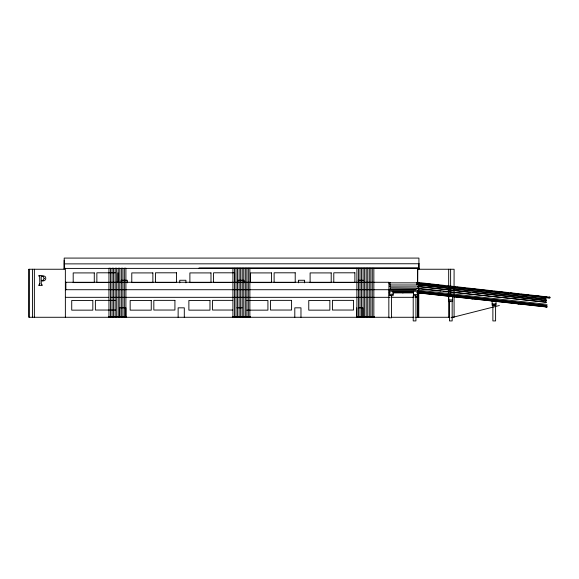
<?xml version="1.0" encoding="UTF-8"?>
<svg xmlns="http://www.w3.org/2000/svg" width="579" height="579" viewBox="0 0 579 579"><rect width="100%" height="100%" fill="white"/><g stroke="black" fill="none" stroke-linecap="round" stroke-linejoin="round"><path stroke-width="0.87" d="M418.914 263.532L418.921 268.287L64.211 268.417L64.204 263.669M108.642 317.278L108.714 316.597L126.229 316.597L126.374 317.27M232.7 316.604L232.519 317.039L232.686 316.604L250.28 316.749M389.218 283.29L389.218 282.371M417.068 282.892L417.068 282.371M390.289 288.06L390.282 288.472M416.706 288.726L416.706 288.356M250.432 317.278L250.28 316.749M374.324 317.278L374.222 316.699M550.014 297.324L549.941 297.946L417.018 283.269L417.119 282.364L550.021 297.208M545.997 301.854L545.946 302.332L417.56 288.176M417.618 284.419L417.56 284.969M545.954 298.634L545.946 299.473M418.697 286.844L418.74 286.46M472.486 292.576L545.975 300.718L546.004 300.291L545.954 300.885L545.997 300.371L417.546 286.431M389.899 283.363C391.274 282.48 388.56 281.828 389.385 283.24M417.64 283.529L417.749 282.487M417.531 288.385L417.568 288.103M417.582 287.966L417.546 288.255M546.004 302.064L545.939 302.614L546.004 302.035L442.913 291.44M418.53 283.63L549.406 297.975L549.514 296.976M417.568 284.868L417.604 284.571M417.531 286.554L417.568 286.221M389.949 284.81L390.087 284.354L389.942 284.94M389.964 286.431L389.964 286.004M356.671 316.597L356.49 317.22M390.043 286.706L389.964 286.149M451.273 317.705L499.366 305.517M64.204 260.232L64.204 263.17M64.211 263.879L418.921 263.749M198.901 268.149L417.676 268.07M199.031 268.251L418.921 268.287M28.95 269.249L64.283 269.249L64.211 268.417M418.501 269.249L454.102 269.249L454.045 294.154M115.315 272.803L96.859 272.803L96.859 282.48L115.315 282.48M358.09 280.265L363.38 280.265M65.362 282.277L388.922 282.277L388.922 294.364M417.104 282.277L417.683 282.277L417.683 268.251L417.604 282.277M389.218 282.849L417.633 282.849M417.691 283.051L418.342 283.051M429.357 284.151L430.392 284.151M390.311 284.991L416.562 284.991M441.857 285.599L442.906 285.599M390.21 286.902L416.598 286.902M456.621 287.278L457.656 287.278M471.661 288.964L472.688 288.964M65.376 289.717L416.229 289.717M390.101 290.137L416.525 290.137M486.744 290.644L487.779 290.644M389.993 291.28L416.706 291.28M393.105 291.432L413.594 291.432M502.29 292.323L503.339 292.323M393.105 292.656L413.594 292.656M389.218 292.75L390.282 292.75M402.253 292.75L403.324 292.75M416.562 292.75L417.633 292.75M393.105 292.815L413.594 292.815M517.908 294.002L518.972 294.002M429.343 294.052L430.407 294.052M389.218 294.226L393.105 294.226M413.594 294.573L417.481 294.573M391.368 295.254L388.835 295.254L388.835 317.791L391.549 317.791L391.549 295.254M441.835 295.5L442.906 295.5M533.577 295.688L534.627 295.688M390.774 295.695L393.105 295.695L393.105 291.28M415.744 295.724L413.218 295.724L413.218 320.918L415.925 320.918L415.925 295.724M415.15 296.216L417.481 296.216L417.481 291.28M545.903 297.121L546.967 297.121L536.219 295.941M456.607 297.186L457.671 297.186M65.376 297.324L108.772 297.324M110.531 297.324L389.602 297.324M390.883 297.324L413.992 297.324M415.302 297.324L417.604 297.324M471.639 298.865L472.703 298.865M448.703 299.9L452.583 299.9M115.612 300.371L95.39 300.371L95.39 310.04L115.612 310.04M232.765 300.371L212.544 300.371L212.544 310.04L232.765 310.04M246.82 300.472L267.918 300.472L267.918 310.149L246.82 310.149M486.729 300.544L487.793 300.544M449.847 301.123L452.112 301.123M450.252 301.652L448.703 301.652L448.703 296.39L452.583 296.39L452.583 301.652M502.29 302.231L503.354 302.231M492.136 303.91L496.015 303.91M517.908 303.91L518.972 303.91M533.577 305.589L534.641 305.589M545.903 307.029L546.967 307.029M236.854 307.833L242.145 307.833M358.502 307.833L362.91 307.833L362.91 317.278M389.609 317.278L28.95 317.278L29.008 269.249L29.03 317.278M391.382 317.278L413.992 317.278M415.794 317.278L449.912 317.278M451.866 317.278L454.102 317.278L454.081 296.817M390.21 288.132L416.634 288.342M418.718 288.943L441.126 291.259M421.548 283.341L423.336 283.536M426.028 283.833L428.713 284.13M431.398 284.427L434.091 284.723M436.776 285.013L439.461 285.309M442.153 285.606L443.941 285.802M447.524 286.2L449.318 286.395M452.901 286.786L455.586 287.083M457.381 287.278L460.964 287.676M463.649 287.966L465.444 288.168M469.026 288.559L471.711 288.856M473.506 289.051L477.089 289.442M478.884 289.645L486.946 290.528M488.734 290.723L492.316 291.121M494.111 291.317L497.694 291.707M499.489 291.903L503.071 292.301M504.859 292.496L508.442 292.887M510.237 293.09L512.922 293.379M515.614 293.676L518.299 293.973M520.984 294.27L524.574 294.66M526.362 294.856L529.047 295.152M530.842 295.355L534.424 295.746M420.795 283.348L422.59 283.544M426.18 283.942L427.975 284.137M431.565 284.528L433.36 284.73M436.95 285.121L438.744 285.317M442.334 285.708L444.129 285.91M468.36 288.566L470.155 288.762M473.745 289.153L475.54 289.348M479.13 289.746L480.925 289.941M484.514 290.332L486.309 290.535M489.899 290.926L491.694 291.121M494.386 291.418L496.181 291.613M499.771 292.004L501.566 292.207M506.053 292.699L507.848 292.894M510.54 293.191L512.335 293.387M515.925 293.777L517.72 293.973M521.31 294.371L524.002 294.66M526.695 294.957L528.482 295.152M532.072 295.551L533.867 295.746M537.457 296.137L539.252 296.339M541.944 296.629L544.636 296.926M417.589 284.702L545.917 298.916M418.718 286.619L470.698 292.381M545.997 304.25L417.401 290.137L417.401 292.815L546.894 307.029L546.894 304.351M417.401 291.28L545.997 305.394M417.401 291.432L545.997 305.546M417.401 292.656L546.894 306.877M545.975 299.242L418.697 285.042L418.747 284.564L418.74 286.619M374.229 316.699L356.657 316.597L356.584 317.278M417.068 283.334L417.068 282.675M389.218 283.153L389.218 282.675M452.163 301.123L452.163 320.918L449.449 320.918L449.449 301.123M450.614 269.249L450.614 294.154M448.682 269.249L448.682 294.154M448.682 295.927L448.682 317.278M418.921 268.482L418.921 258.082L64.204 258.082L64.197 269.249M418.856 269.249L418.769 268.251L418.769 269.249M418.769 282.277L418.769 290.238M418.769 317.278L418.769 292.894L417.669 292.96L417.683 317.278M417.987 292.894L417.987 317.278M417.604 292.381L417.604 317.278M416.634 284.224L416.634 284.796M413.594 291.28L413.594 296.216M390.384 284.224L390.384 284.796M390.282 286.127L390.282 286.714M389.218 290.137L389.218 295.695M373.846 268.251L373.846 317.278M372.29 268.251L372.29 317.278M370.835 268.251L370.835 317.278M369.286 268.251L369.286 317.278M367.737 268.251L367.737 317.278M366.189 268.251L366.189 317.278M364.64 268.251L364.64 317.278M363.091 268.251L363.091 317.278M361.535 268.251L361.542 317.278M359.986 268.251L359.986 317.278M358.437 268.251L358.437 317.278M356.888 268.251L356.888 317.278M356.736 307.833L356.736 317.278M304.605 282.841L304.605 280.265L298.431 280.265L298.431 282.841M300.971 317.278L300.971 307.833L294.798 307.833L294.798 317.278M249.875 268.251L249.875 317.278M248.319 268.251L248.319 317.278M246.864 268.251L246.864 317.278M245.315 268.251L245.315 317.278M244.041 282.841L244.041 280.265L237.868 280.265L237.868 282.841M243.766 268.251L243.766 317.278M242.217 268.251L242.217 317.278M240.669 268.251L240.669 317.278M239.12 268.251L239.12 317.278M237.564 268.251L237.571 317.278M236.015 268.251L236.015 317.278M234.466 268.251L234.466 317.278M232.917 268.251L232.917 317.278M185.924 282.841L185.924 280.265L179.758 280.265L179.758 282.841M184.303 317.278L184.303 307.833L178.137 307.833L178.137 317.278M127.337 282.841L127.337 280.265L121.17 280.265L121.17 282.841M125.904 317.278L125.904 268.251L124.347 268.251L124.347 317.278M125.875 317.278L125.875 307.833L119.701 307.833L119.701 317.278M122.893 317.278L122.893 268.251L121.344 268.251L121.344 317.278M119.795 317.278L119.795 268.251L118.246 268.251L118.246 317.278M117.95 272.803L117.95 282.48M116.697 317.278L116.697 268.251L115.149 268.251L115.149 317.278M113.6 317.278L113.6 268.251L112.044 268.251L112.044 317.278M110.495 317.278L110.495 268.251L108.946 268.251L108.946 317.278M65.861 282.277L65.861 289.717M65.362 268.251L65.376 317.278M34.371 269.249L34.371 317.278M32.431 269.249L32.431 317.278M39.842 283.58L39.35 284.926C35.804 285.411 45.618 285.657 41.406 284.709L41.203 280.772C43.367 281.683 46.581 280.156 45.676 277.507C45.777 274.736 35.254 275.474 39.647 276.226L39.842 283.58M418.689 289.203L418.747 288.653L418.689 289.203M44.185 278.456L43.063 280.366L41.203 280.366L41.203 276.357L43.201 276.487L44.185 278.456M176.537 272.803L155.447 272.803L155.447 282.48L176.537 282.48L176.537 272.803M234.654 272.803L213.557 272.803L213.557 282.48L234.654 282.48L234.654 272.803M295.218 272.803L274.12 272.803L274.12 282.48L295.218 282.48L295.218 272.803M354.876 272.803L333.779 272.803L333.779 282.48L354.876 282.48L354.876 272.803M94.283 272.912L73.193 272.912L73.193 282.588L94.283 282.588L94.283 272.912M152.87 272.912L131.78 272.912L131.78 282.588L152.87 282.588L152.87 272.912M210.988 272.912L189.89 272.912L189.89 282.588L210.988 282.588L210.988 272.912M271.551 272.912L250.454 272.912L250.454 282.588L271.551 282.588L271.551 272.912M331.21 272.912L310.112 272.912L310.112 282.588L331.21 282.588L331.21 272.912M174.923 300.371L153.826 300.371L153.826 310.04L174.923 310.04L174.923 300.371M291.584 300.371L270.487 300.371L270.487 310.04L291.584 310.04L291.584 300.371M353.523 300.371L332.426 300.371L332.426 310.04L353.523 310.04L353.523 300.371M92.821 300.472L71.724 300.472L71.724 310.149L92.821 310.149L92.821 300.472M151.257 300.472L130.159 300.472L130.159 310.149L151.257 310.149L151.257 300.472M209.974 300.472L188.877 300.472L188.877 310.149L209.974 310.149L209.974 300.472M329.856 300.472L308.759 300.472L308.759 310.149L329.856 310.149L329.856 300.472M496.015 301.066L492.136 301.066L492.136 305.328L496.015 305.328L496.015 301.066M495.595 304.901L492.881 304.901L492.881 320.918L495.595 320.918L495.595 304.901"/></g></svg>
